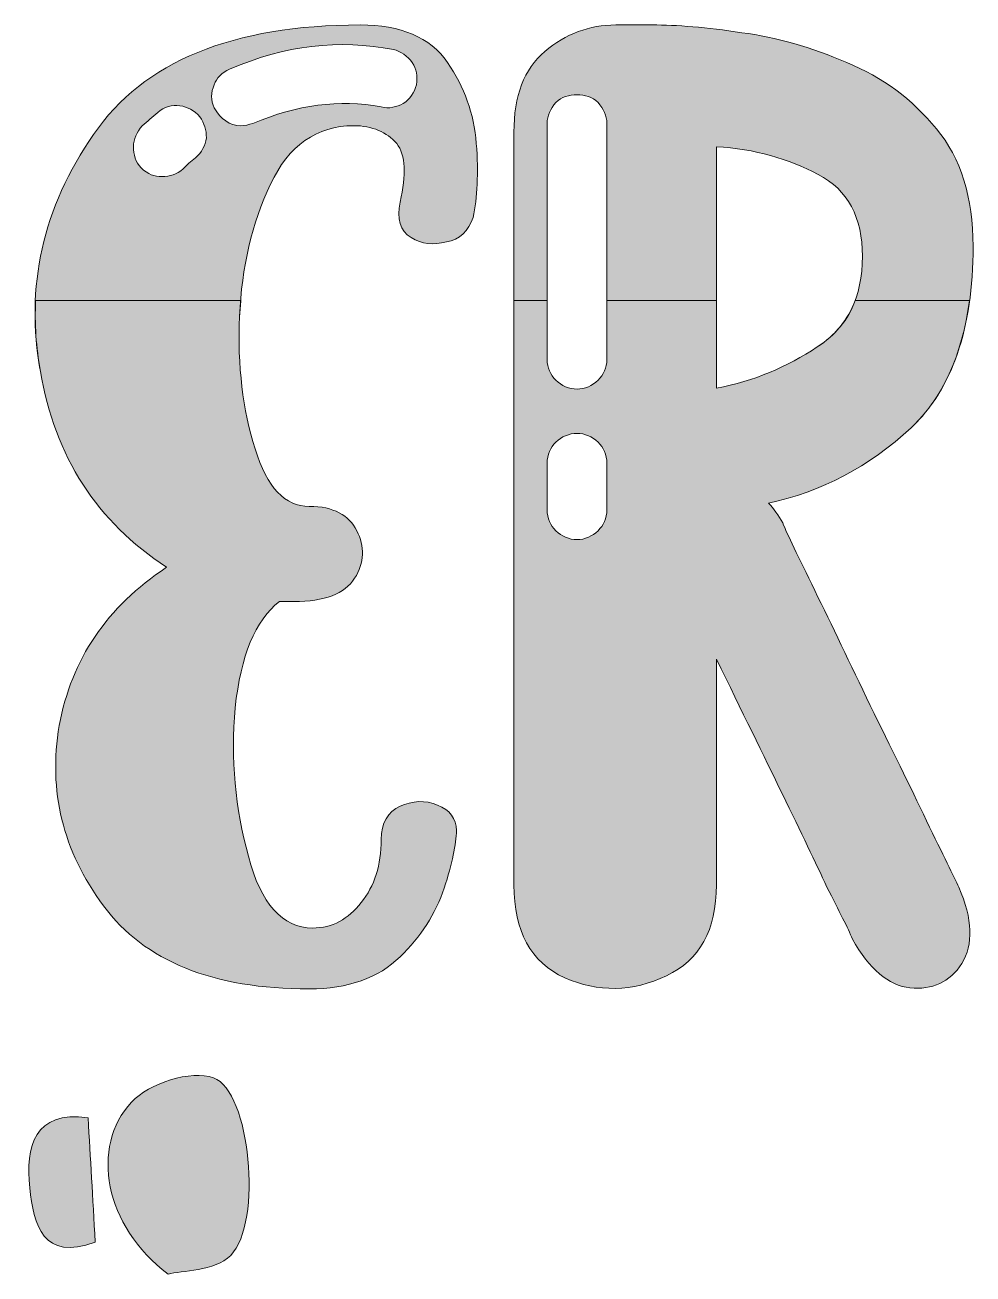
# Model space of a CAD drawing. Header units: inches. Extents: x 28 to 472, y -451 to -49.
# Drawn here: x 365.7 to 471.8, y -425 to -285.2 of the extents above; entities that cross this region are included whole.
import ezdxf

# ---------------------------------------------------------------- set-up
doc = ezdxf.new("R2010")
doc.units = ezdxf.units.IN
doc.header["$MEASUREMENT"] = 0
doc.layers.add('Layer 1', color=7, linetype='Continuous')

# ---------------------------------------------------------------- blocks, each defined once
blk = doc.blocks.new('block 3')
at = {"layer": 'Layer 1', "true_color": 0xca0c32}
h = blk.add_hatch(color=242, dxfattribs=at)
h.dxf.hatch_style = 2
edge = h.paths.add_edge_path()
edge.add_spline(control_points=[(381.73, -424.98), (374.57, -419.63), (373, -410.73), (377.63, -405.74), (379.58, -403.65), (384.31, -402.12), (386.81, -403.02), (390.93, -404.5), (392.35, -419.2), (388.74, -422.89), (386.95, -424.71), (383.19, -424.59), (381.73, -424.98)], knot_values=[0, 0, 0, 0, 1, 1, 1, 2, 2, 2, 3, 3, 3, 4, 4, 4, 4], degree=3, periodic=1)
h = blk.add_hatch(color=242, dxfattribs=at)
h.dxf.hatch_style = 2
edge = h.paths.add_edge_path()
edge.add_spline(control_points=[(373.58, -421.4), (367.72, -423.61), (366.67, -419.45), (366.25, -415.34), (365.78, -410.71), (366.72, -406.68), (372.78, -407.49), (373.04, -412.01), (373.29, -416.38), (373.58, -421.4)], knot_values=[0, 0, 0, 0, 1, 1, 1, 2, 2, 2, 3, 3, 3, 3], degree=3, periodic=1)
at = {"layer": 'Layer 1', "lineweight": 0}
for points, knots in [([(381.73, -424.98), (374.57, -419.63), (373, -410.73), (377.63, -405.74), (379.58, -403.65), (384.31, -402.12), (386.81, -403.02), (390.93, -404.5), (392.35, -419.2), (388.74, -422.89), (386.95, -424.71), (383.19, -424.59), (381.73, -424.98)], [0, 0, 0, 0, 1, 1, 1, 2, 2, 2, 3, 3, 3, 4, 4, 4, 4]), ([(373.58, -421.4), (367.72, -423.61), (366.67, -419.45), (366.25, -415.34), (365.78, -410.71), (366.72, -406.68), (372.78, -407.49), (373.04, -412.01), (373.29, -416.38), (373.58, -421.4)], [0, 0, 0, 0, 1, 1, 1, 2, 2, 2, 3, 3, 3, 3])]:
    blk.add_open_spline(points, degree=3, knots=knots, dxfattribs=at)
blk = doc.blocks.new('block 8')
at = {"layer": 'Layer 1', "true_color": 0xca0c32}
h = blk.add_hatch(color=242, dxfattribs=at)
h.dxf.hatch_style = 2
edge = h.paths.add_edge_path()
edge.add_spline(control_points=[(413.01, -289.44), (414.87, -292.17), (415.98, -295.14), (416.23, -298.48), (416.48, -301.83), (416.35, -304.55), (415.86, -306.78), (415.36, -308.26), (414.37, -309.25), (412.89, -309.5), (411.4, -309.87), (410.16, -309.75), (408.92, -309.01), (407.69, -308.26), (407.32, -306.9), (407.69, -305.04), (408.43, -301.95), (408.31, -299.84), (407.32, -298.48), (406.2, -297.24), (404.59, -296.5), (402.49, -296.5), (398.4, -296.5), (395.18, -298.73), (393.2, -303.06), (391.1, -307.4), (389.98, -312.35), (389.73, -317.8), (389.48, -323.37), (390.1, -328.32), (391.47, -332.66), (392.83, -336.99), (394.81, -339.09), (397.53, -339.09), (400.26, -339.09), (401.99, -340.09), (402.86, -341.82), (403.72, -343.55), (403.72, -345.41), (402.61, -347.14), (401.5, -348.88), (399.27, -349.74), (395.8, -349.74), (395.43, -349.74), (395.06, -349.74), (394.69, -349.74), (394.56, -349.74), (394.31, -349.74), (394.19, -349.74), (391.47, -351.85), (389.86, -355.81), (389.24, -361.63), (388.74, -367.33), (389.24, -372.9), (390.72, -378.22), (392.09, -383.55), (394.56, -386.27), (397.91, -386.27), (400.14, -386.27), (401.87, -385.28), (403.35, -383.42), (404.84, -381.56), (405.58, -379.21), (405.58, -376.36), (405.58, -374.51), (406.33, -373.27), (407.69, -372.65), (409.05, -372.03), (410.53, -371.91), (411.9, -372.53), (413.26, -373.02), (414, -374.01), (414, -375.37), (414, -376.86), (413.51, -379.09), (412.64, -381.81), (411.65, -384.66), (410.04, -387.26), (407.69, -389.49), (405.33, -391.84), (401.87, -393.08), (397.53, -393.08), (386.76, -393.08), (379.09, -389.98), (374.5, -383.79), (369.92, -377.6), (368.31, -370.92), (369.55, -363.61), (370.91, -356.18), (374.87, -350.36), (381.56, -345.9), (373.76, -340.83), (369.06, -333.52), (367.44, -323.99), (365.71, -314.58), (367.69, -305.66), (373.39, -297.49), (378.96, -289.32), (388.99, -285.23), (403.23, -285.23), (407.81, -285.23), (411.03, -286.59), (413.01, -289.44)], knot_values=[0, 0, 0, 0, 1, 1, 1, 2, 2, 2, 3, 3, 3, 4, 4, 4, 5, 5, 5, 6, 6, 6, 7, 7, 7, 8, 8, 8, 9, 9, 9, 10, 10, 10, 11, 11, 11, 12, 12, 12, 13, 13, 13, 14, 14, 14, 15, 15, 15, 16, 16, 16, 17, 17, 17, 18, 18, 18, 19, 19, 19, 20, 20, 20, 21, 21, 21, 22, 22, 22, 23, 23, 23, 24, 24, 24, 25, 25, 25, 26, 26, 26, 27, 27, 27, 28, 28, 28, 29, 29, 29, 30, 30, 30, 31, 31, 31, 32, 32, 32, 33, 33, 33, 34, 34, 34, 34], degree=3, periodic=1)
edge = h.paths.add_edge_path()
edge.add_spline(control_points=[(383.42, -301.33), (383.79, -300.96), (384.29, -300.46), (384.78, -300.09), (385.52, -299.47), (385.9, -298.73), (386.02, -297.86), (386.02, -297), (385.77, -296.25), (385.28, -295.51), (384.66, -294.77), (383.91, -294.4), (383.05, -294.27), (382.18, -294.15), (381.31, -294.4), (380.57, -295.01), (379.95, -295.51), (379.46, -296), (378.84, -296.5), (378.22, -297.24), (377.85, -297.99), (377.85, -298.85), (377.85, -299.72), (378.1, -300.59), (378.71, -301.21), (379.46, -301.95), (380.2, -302.2), (381.06, -302.2), (381.93, -302.2), (382.68, -301.95), (383.42, -301.33)], knot_values=[0, 0, 0, 0, 1, 1, 1, 2, 2, 2, 3, 3, 3, 4, 4, 4, 5, 5, 5, 6, 6, 6, 7, 7, 7, 8, 8, 8, 9, 9, 9, 10, 10, 10, 10], degree=3, periodic=1)
edge = h.paths.add_edge_path()
edge.add_spline(control_points=[(391.22, -296.25), (396.17, -294.15), (400.88, -293.53), (405.58, -294.4), (406.45, -294.64), (407.32, -294.4), (408.06, -294.02), (408.8, -293.53), (409.3, -292.79), (409.54, -291.92), (409.67, -290.93), (409.54, -290.19), (409.05, -289.44), (408.55, -288.7), (407.81, -288.2), (406.95, -287.96), (400.88, -286.84), (394.81, -287.46), (388.62, -290.19), (387.75, -290.56), (387.13, -291.18), (386.89, -291.92), (386.51, -292.79), (386.51, -293.65), (386.89, -294.52), (387.63, -295.76), (388.62, -296.5), (389.86, -296.5), (390.35, -296.5), (390.72, -296.38), (391.22, -296.25)], knot_values=[0, 0, 0, 0, 1, 1, 1, 2, 2, 2, 3, 3, 3, 4, 4, 4, 5, 5, 5, 6, 6, 6, 7, 7, 7, 8, 8, 8, 9, 9, 9, 10, 10, 10, 10], degree=3, periodic=1)
h = blk.add_hatch(color=242, dxfattribs=at)
h.dxf.hatch_style = 2
edge = h.paths.add_edge_path()
edge.add_spline(control_points=[(464.89, -330.3), (460.19, -334.64), (454.86, -337.49), (448.92, -338.72), (449.54, -339.34), (450.03, -340.09), (450.53, -340.95), (451.02, -342.19), (452.26, -344.67), (454.12, -348.51), (455.98, -352.34), (458.08, -356.68), (460.31, -361.38), (462.66, -366.09), (464.77, -370.42), (466.62, -374.26), (468.48, -378.1), (469.72, -380.57), (470.22, -381.69), (471.83, -385.28), (471.83, -388.13), (470.59, -390.23), (469.22, -392.34), (467.24, -393.2), (464.77, -392.96), (462.41, -392.71), (460.19, -390.85), (458.33, -387.51), (457.84, -386.27), (456.84, -384.41), (455.48, -381.69), (453, -376.36), (448.8, -367.82), (443.1, -356.18), (443.1, -367.82), (443.1, -376.24), (443.1, -381.44), (443.1, -386.52), (441.24, -389.86), (437.53, -391.6), (433.69, -393.45), (429.85, -393.45), (426.14, -391.84), (422.3, -390.11), (420.44, -386.64), (420.44, -381.44), (420.44, -377.73), (420.44, -370.42), (420.44, -359.4), (420.44, -348.38), (420.44, -336.99), (420.44, -325.23), (420.44, -313.46), (420.44, -304.18), (420.44, -297.24), (420.44, -293.16), (421.56, -290.19), (423.91, -288.2), (426.26, -286.22), (428.86, -285.23), (431.83, -285.23), (431.83, -285.23), (433.19, -285.23), (435.92, -285.23), (438.64, -285.23), (441.99, -285.48), (445.95, -286.1), (449.79, -286.59), (453.75, -287.71), (457.71, -289.44), (461.67, -291.05), (465.02, -293.53), (467.74, -296.87), (470.46, -300.09), (471.83, -304.55), (471.83, -310), (471.83, -319.28), (469.47, -325.97), (464.89, -330.3)], knot_values=[0, 0, 0, 0, 1, 1, 1, 2, 2, 2, 3, 3, 3, 4, 4, 4, 5, 5, 5, 6, 6, 6, 7, 7, 7, 8, 8, 8, 9, 9, 9, 10, 10, 10, 11, 11, 11, 12, 12, 12, 13, 13, 13, 14, 14, 14, 15, 15, 15, 16, 16, 16, 17, 17, 17, 18, 18, 18, 19, 19, 19, 20, 20, 20, 21, 21, 21, 22, 22, 22, 23, 23, 23, 24, 24, 24, 25, 25, 25, 26, 26, 26, 26], degree=3, periodic=1)
edge = h.paths.add_edge_path()
edge.add_spline(control_points=[(429.85, -324.98), (430.47, -324.36), (430.84, -323.62), (430.84, -322.63), (430.84, -322.63), (430.84, -296.25), (430.84, -296.25), (430.84, -295.39), (430.47, -294.64), (429.85, -293.9), (429.23, -293.28), (428.37, -293.03), (427.5, -293.03), (426.63, -293.03), (425.76, -293.28), (425.14, -293.9), (424.53, -294.64), (424.15, -295.39), (424.15, -296.25), (424.15, -296.25), (424.15, -322.63), (424.15, -322.63), (424.15, -323.62), (424.53, -324.36), (425.14, -324.98), (425.76, -325.6), (426.63, -325.97), (427.5, -325.97), (428.37, -325.97), (429.23, -325.6), (429.85, -324.98)], knot_values=[0, 0, 0, 0, 1, 1, 1, 2, 2, 2, 3, 3, 3, 4, 4, 4, 5, 5, 5, 6, 6, 6, 7, 7, 7, 8, 8, 8, 9, 9, 9, 10, 10, 10, 10], degree=3, periodic=1)
edge = h.paths.add_edge_path()
edge.add_spline(control_points=[(429.85, -341.82), (430.47, -341.2), (430.84, -340.46), (430.84, -339.47), (430.84, -339.47), (430.84, -334.27), (430.84, -334.27), (430.84, -333.28), (430.47, -332.53), (429.85, -331.91), (429.23, -331.29), (428.37, -330.92), (427.5, -330.92), (426.63, -330.92), (425.76, -331.29), (425.14, -331.91), (424.53, -332.53), (424.15, -333.28), (424.15, -334.27), (424.15, -334.27), (424.15, -339.47), (424.15, -339.47), (424.15, -340.46), (424.53, -341.2), (425.14, -341.82), (425.76, -342.44), (426.63, -342.81), (427.5, -342.81), (428.37, -342.81), (429.23, -342.44), (429.85, -341.82)], knot_values=[0, 0, 0, 0, 1, 1, 1, 2, 2, 2, 3, 3, 3, 4, 4, 4, 5, 5, 5, 6, 6, 6, 7, 7, 7, 8, 8, 8, 9, 9, 9, 10, 10, 10, 10], degree=3, periodic=1)
edge = h.paths.add_edge_path()
edge.add_spline(control_points=[(454.37, -321.26), (457.84, -319.04), (459.44, -315.69), (459.44, -311.11), (459.44, -306.78), (457.84, -303.68), (454.49, -301.95), (451.15, -300.21), (447.43, -299.1), (443.1, -298.85), (443.1, -303.81), (443.1, -312.85), (443.1, -325.85), (447.31, -325.1), (451.02, -323.49), (454.37, -321.26)], knot_values=[0, 0, 0, 0, 1, 1, 1, 2, 2, 2, 3, 3, 3, 4, 4, 4, 5, 5, 5, 5], degree=3, periodic=1)
at = {"layer": 'Layer 1', "lineweight": 0}
for points, knots in [([(413.01, -289.44), (414.87, -292.17), (415.98, -295.14), (416.23, -298.48), (416.48, -301.83), (416.35, -304.55), (415.86, -306.78), (415.36, -308.26), (414.37, -309.25), (412.89, -309.5), (411.4, -309.87), (410.16, -309.75), (408.92, -309.01), (407.69, -308.26), (407.32, -306.9), (407.69, -305.04), (408.43, -301.95), (408.31, -299.84), (407.32, -298.48), (406.2, -297.24), (404.59, -296.5), (402.49, -296.5), (398.4, -296.5), (395.18, -298.73), (393.2, -303.06), (391.1, -307.4), (389.98, -312.35), (389.73, -317.8), (389.48, -323.37), (390.1, -328.32), (391.47, -332.66), (392.83, -336.99), (394.81, -339.09), (397.53, -339.09), (400.26, -339.09), (401.99, -340.09), (402.86, -341.82), (403.72, -343.55), (403.72, -345.41), (402.61, -347.14), (401.5, -348.88), (399.27, -349.74), (395.8, -349.74), (395.43, -349.74), (395.06, -349.74), (394.69, -349.74), (394.56, -349.74), (394.31, -349.74), (394.19, -349.74), (391.47, -351.85), (389.86, -355.81), (389.24, -361.63), (388.74, -367.33), (389.24, -372.9), (390.72, -378.22), (392.09, -383.55), (394.56, -386.27), (397.91, -386.27), (400.14, -386.27), (401.87, -385.28), (403.35, -383.42), (404.84, -381.56), (405.58, -379.21), (405.58, -376.36), (405.58, -374.51), (406.33, -373.27), (407.69, -372.65), (409.05, -372.03), (410.53, -371.91), (411.9, -372.53), (413.26, -373.02), (414, -374.01), (414, -375.37), (414, -376.86), (413.51, -379.09), (412.64, -381.81), (411.65, -384.66), (410.04, -387.26), (407.69, -389.49), (405.33, -391.84), (401.87, -393.08), (397.53, -393.08), (386.76, -393.08), (379.09, -389.98), (374.5, -383.79), (369.92, -377.6), (368.31, -370.92), (369.55, -363.61), (370.91, -356.18), (374.87, -350.36), (381.56, -345.9), (373.76, -340.83), (369.06, -333.52), (367.44, -323.99), (365.71, -314.58), (367.69, -305.66), (373.39, -297.49), (378.96, -289.32), (388.99, -285.23), (403.23, -285.23), (407.81, -285.23), (411.03, -286.59), (413.01, -289.44)], [0, 0, 0, 0, 1, 1, 1, 2, 2, 2, 3, 3, 3, 4, 4, 4, 5, 5, 5, 6, 6, 6, 7, 7, 7, 8, 8, 8, 9, 9, 9, 10, 10, 10, 11, 11, 11, 12, 12, 12, 13, 13, 13, 14, 14, 14, 15, 15, 15, 16, 16, 16, 17, 17, 17, 18, 18, 18, 19, 19, 19, 20, 20, 20, 21, 21, 21, 22, 22, 22, 23, 23, 23, 24, 24, 24, 25, 25, 25, 26, 26, 26, 27, 27, 27, 28, 28, 28, 29, 29, 29, 30, 30, 30, 31, 31, 31, 32, 32, 32, 33, 33, 33, 34, 34, 34, 34]), ([(464.89, -330.3), (460.19, -334.64), (454.86, -337.49), (448.92, -338.72), (449.54, -339.34), (450.03, -340.09), (450.53, -340.95), (451.02, -342.19), (452.26, -344.67), (454.12, -348.51), (455.98, -352.34), (458.08, -356.68), (460.31, -361.38), (462.66, -366.09), (464.77, -370.42), (466.62, -374.26), (468.48, -378.1), (469.72, -380.57), (470.22, -381.69), (471.83, -385.28), (471.83, -388.13), (470.59, -390.23), (469.22, -392.34), (467.24, -393.2), (464.77, -392.96), (462.41, -392.71), (460.19, -390.85), (458.33, -387.51), (457.84, -386.27), (456.84, -384.41), (455.48, -381.69), (453, -376.36), (448.8, -367.82), (443.1, -356.18), (443.1, -367.82), (443.1, -376.24), (443.1, -381.44), (443.1, -386.52), (441.24, -389.86), (437.53, -391.6), (433.69, -393.45), (429.85, -393.45), (426.14, -391.84), (422.3, -390.11), (420.44, -386.64), (420.44, -381.44), (420.44, -377.73), (420.44, -370.42), (420.44, -359.4), (420.44, -348.38), (420.44, -336.99), (420.44, -325.23), (420.44, -313.46), (420.44, -304.18), (420.44, -297.24), (420.44, -293.16), (421.56, -290.19), (423.91, -288.2), (426.26, -286.22), (428.86, -285.23), (431.83, -285.23), (431.83, -285.23), (433.19, -285.23), (435.92, -285.23), (438.64, -285.23), (441.99, -285.48), (445.95, -286.1), (449.79, -286.59), (453.75, -287.71), (457.71, -289.44), (461.67, -291.05), (465.02, -293.53), (467.74, -296.87), (470.46, -300.09), (471.83, -304.55), (471.83, -310), (471.83, -319.28), (469.47, -325.97), (464.89, -330.3)], [0, 0, 0, 0, 1, 1, 1, 2, 2, 2, 3, 3, 3, 4, 4, 4, 5, 5, 5, 6, 6, 6, 7, 7, 7, 8, 8, 8, 9, 9, 9, 10, 10, 10, 11, 11, 11, 12, 12, 12, 13, 13, 13, 14, 14, 14, 15, 15, 15, 16, 16, 16, 17, 17, 17, 18, 18, 18, 19, 19, 19, 20, 20, 20, 21, 21, 21, 22, 22, 22, 23, 23, 23, 24, 24, 24, 25, 25, 25, 26, 26, 26, 26]), ([(391.22, -296.25), (396.17, -294.15), (400.88, -293.53), (405.58, -294.4), (406.45, -294.64), (407.32, -294.4), (408.06, -294.02), (408.8, -293.53), (409.3, -292.79), (409.54, -291.92), (409.67, -290.93), (409.54, -290.19), (409.05, -289.44), (408.55, -288.7), (407.81, -288.2), (406.95, -287.96), (400.88, -286.84), (394.81, -287.46), (388.62, -290.19), (387.75, -290.56), (387.13, -291.18), (386.89, -291.92), (386.51, -292.79), (386.51, -293.65), (386.89, -294.52), (387.63, -295.76), (388.62, -296.5), (389.86, -296.5), (390.35, -296.5), (390.72, -296.38), (391.22, -296.25)], [0, 0, 0, 0, 1, 1, 1, 2, 2, 2, 3, 3, 3, 4, 4, 4, 5, 5, 5, 6, 6, 6, 7, 7, 7, 8, 8, 8, 9, 9, 9, 10, 10, 10, 10]), ([(429.85, -324.98), (430.47, -324.36), (430.84, -323.62), (430.84, -322.63), (430.84, -322.63), (430.84, -296.25), (430.84, -296.25), (430.84, -295.39), (430.47, -294.64), (429.85, -293.9), (429.23, -293.28), (428.37, -293.03), (427.5, -293.03), (426.63, -293.03), (425.76, -293.28), (425.14, -293.9), (424.53, -294.64), (424.15, -295.39), (424.15, -296.25), (424.15, -296.25), (424.15, -322.63), (424.15, -322.63), (424.15, -323.62), (424.53, -324.36), (425.14, -324.98), (425.76, -325.6), (426.63, -325.97), (427.5, -325.97), (428.37, -325.97), (429.23, -325.6), (429.85, -324.98)], [0, 0, 0, 0, 1, 1, 1, 2, 2, 2, 3, 3, 3, 4, 4, 4, 5, 5, 5, 6, 6, 6, 7, 7, 7, 8, 8, 8, 9, 9, 9, 10, 10, 10, 10]), ([(383.42, -301.33), (383.79, -300.96), (384.29, -300.46), (384.78, -300.09), (385.52, -299.47), (385.9, -298.73), (386.02, -297.86), (386.02, -297), (385.77, -296.25), (385.28, -295.51), (384.66, -294.77), (383.91, -294.4), (383.05, -294.27), (382.18, -294.15), (381.31, -294.4), (380.57, -295.01), (379.95, -295.51), (379.46, -296), (378.84, -296.5), (378.22, -297.24), (377.85, -297.99), (377.85, -298.85), (377.85, -299.72), (378.1, -300.59), (378.71, -301.21), (379.46, -301.95), (380.2, -302.2), (381.06, -302.2), (381.93, -302.2), (382.68, -301.95), (383.42, -301.33)], [0, 0, 0, 0, 1, 1, 1, 2, 2, 2, 3, 3, 3, 4, 4, 4, 5, 5, 5, 6, 6, 6, 7, 7, 7, 8, 8, 8, 9, 9, 9, 10, 10, 10, 10]), ([(454.37, -321.26), (457.84, -319.04), (459.44, -315.69), (459.44, -311.11), (459.44, -306.78), (457.84, -303.68), (454.49, -301.95), (451.15, -300.21), (447.43, -299.1), (443.1, -298.85), (443.1, -303.81), (443.1, -312.85), (443.1, -325.85), (447.31, -325.1), (451.02, -323.49), (454.37, -321.26)], [0, 0, 0, 0, 1, 1, 1, 2, 2, 2, 3, 3, 3, 4, 4, 4, 5, 5, 5, 5]), ([(429.85, -341.82), (430.47, -341.2), (430.84, -340.46), (430.84, -339.47), (430.84, -339.47), (430.84, -334.27), (430.84, -334.27), (430.84, -333.28), (430.47, -332.53), (429.85, -331.91), (429.23, -331.29), (428.37, -330.92), (427.5, -330.92), (426.63, -330.92), (425.76, -331.29), (425.14, -331.91), (424.53, -332.53), (424.15, -333.28), (424.15, -334.27), (424.15, -334.27), (424.15, -339.47), (424.15, -339.47), (424.15, -340.46), (424.53, -341.2), (425.14, -341.82), (425.76, -342.44), (426.63, -342.81), (427.5, -342.81), (428.37, -342.81), (429.23, -342.44), (429.85, -341.82)], [0, 0, 0, 0, 1, 1, 1, 2, 2, 2, 3, 3, 3, 4, 4, 4, 5, 5, 5, 6, 6, 6, 7, 7, 7, 8, 8, 8, 9, 9, 9, 10, 10, 10, 10])]:
    blk.add_open_spline(points, degree=3, knots=knots, dxfattribs=at)
blk = doc.blocks.new('block 9')
at = {"layer": 'Layer 1', "true_color": 0x024d84}
h = blk.add_hatch(color=156, dxfattribs=at)
h.dxf.hatch_style = 2
edge = h.paths.add_edge_path()
edge.add_spline(control_points=[(411.9, -372.53), (410.53, -371.91), (409.05, -372.03), (407.69, -372.65), (406.33, -373.27), (405.58, -374.51), (405.58, -376.36), (405.58, -379.21), (404.84, -381.56), (403.35, -383.42), (401.87, -385.28), (400.14, -386.27), (397.91, -386.27), (394.56, -386.27), (392.09, -383.55), (390.72, -378.22), (389.24, -372.9), (388.74, -367.33), (389.24, -361.63), (389.86, -355.81), (391.47, -351.85), (394.19, -349.74), (394.19, -349.74), (395.8, -349.74), (395.8, -349.74), (399.27, -349.74), (401.5, -348.88), (402.61, -347.14), (403.72, -345.41), (403.72, -343.55), (402.86, -341.82), (401.99, -340.09), (400.26, -339.09), (397.53, -339.09), (394.81, -339.09), (392.83, -336.99), (391.47, -332.66), (390.1, -328.32), (389.48, -323.37), (389.73, -317.8), (389.76, -317.2), (389.84, -316.63), (389.89, -316.04), (389.89, -316.04), (366.9, -316.04), (366.9, -316.04), (366.79, -318.65), (366.95, -321.29), (367.44, -323.99), (369.06, -333.52), (373.76, -340.83), (381.56, -345.9), (374.87, -350.36), (370.91, -356.18), (369.55, -363.61), (368.31, -370.92), (369.92, -377.6), (374.5, -383.79), (379.09, -389.98), (386.76, -393.08), (397.53, -393.08), (401.87, -393.08), (405.33, -391.84), (407.69, -389.49), (410.04, -387.26), (411.65, -384.66), (412.64, -381.81), (413.51, -379.09), (414, -376.86), (414, -375.37), (414, -374.01), (413.26, -373.02), (411.9, -372.53)], knot_values=[0, 0, 0, 0, 1, 1, 1, 2, 2, 2, 3, 3, 3, 4, 4, 4, 5, 5, 5, 6, 6, 6, 7, 7, 7, 8, 8, 8, 9, 9, 9, 10, 10, 10, 11, 11, 11, 12, 12, 12, 13, 13, 13, 14, 14, 14, 15, 15, 15, 16, 16, 16, 17, 17, 17, 18, 18, 18, 19, 19, 19, 20, 20, 20, 21, 21, 21, 22, 22, 22, 23, 23, 23, 24, 24, 24, 24], degree=3, periodic=1)
h = blk.add_hatch(color=156, dxfattribs=at)
h.dxf.hatch_style = 2
edge = h.paths.add_edge_path()
edge.add_spline(control_points=[(466.62, -374.26), (464.77, -370.42), (462.66, -366.09), (460.31, -361.38), (458.08, -356.68), (455.98, -352.34), (454.12, -348.51), (452.26, -344.67), (451.02, -342.19), (450.53, -340.95), (450.03, -340.09), (449.54, -339.34), (448.92, -338.72), (454.86, -337.49), (460.19, -334.64), (464.89, -330.3), (468.41, -326.98), (470.6, -322.25), (471.43, -316.04), (471.43, -316.04), (458.63, -316.04), (458.63, -316.04), (457.83, -318.19), (456.44, -319.93), (454.37, -321.26), (451.02, -323.49), (447.31, -325.1), (443.1, -325.85), (443.1, -325.85), (443.1, -316.04), (443.1, -316.04), (443.1, -316.04), (430.84, -316.04), (430.84, -316.04), (430.84, -316.04), (430.84, -322.63), (430.84, -322.63), (430.84, -323.62), (430.47, -324.36), (429.85, -324.98), (429.23, -325.6), (428.37, -325.97), (427.5, -325.97), (426.63, -325.97), (425.76, -325.6), (425.14, -324.98), (424.53, -324.36), (424.15, -323.62), (424.15, -322.63), (424.15, -322.63), (424.15, -316.04), (424.15, -316.04), (424.15, -316.04), (420.44, -316.04), (420.44, -316.04), (420.44, -316.04), (420.44, -381.44), (420.44, -381.44), (420.44, -386.64), (422.3, -390.11), (426.14, -391.84), (429.85, -393.45), (433.69, -393.45), (437.53, -391.6), (441.24, -389.86), (443.1, -386.52), (443.1, -381.44), (443.1, -381.44), (443.1, -356.18), (443.1, -356.18), (448.8, -367.82), (453, -376.36), (455.48, -381.69), (456.84, -384.41), (457.84, -386.27), (458.33, -387.51), (460.19, -390.85), (462.41, -392.71), (464.77, -392.96), (467.24, -393.2), (469.22, -392.34), (470.59, -390.23), (471.83, -388.13), (471.83, -385.28), (470.22, -381.69), (469.72, -380.57), (468.48, -378.1), (466.62, -374.26)], knot_values=[0, 0, 0, 0, 1, 1, 1, 2, 2, 2, 3, 3, 3, 4, 4, 4, 5, 5, 5, 6, 6, 6, 7, 7, 7, 8, 8, 8, 9, 9, 9, 10, 10, 10, 11, 11, 11, 12, 12, 12, 13, 13, 13, 14, 14, 14, 15, 15, 15, 16, 16, 16, 17, 17, 17, 18, 18, 18, 19, 19, 19, 20, 20, 20, 21, 21, 21, 22, 22, 22, 23, 23, 23, 24, 24, 24, 25, 25, 25, 26, 26, 26, 27, 27, 27, 28, 28, 28, 29, 29, 29, 29], degree=3, periodic=1)
edge = h.paths.add_edge_path()
edge.add_spline(control_points=[(430.84, -339.47), (430.84, -340.46), (430.47, -341.2), (429.85, -341.82), (429.23, -342.44), (428.37, -342.81), (427.5, -342.81), (426.63, -342.81), (425.76, -342.44), (425.14, -341.82), (424.53, -341.2), (424.15, -340.46), (424.15, -339.47), (424.15, -339.47), (424.15, -334.27), (424.15, -334.27), (424.15, -333.28), (424.53, -332.53), (425.14, -331.91), (425.76, -331.29), (426.63, -330.92), (427.5, -330.92), (428.37, -330.92), (429.23, -331.29), (429.85, -331.91), (430.47, -332.53), (430.84, -333.28), (430.84, -334.27), (430.84, -334.27), (430.84, -339.47), (430.84, -339.47)], knot_values=[0, 0, 0, 0, 1, 1, 1, 2, 2, 2, 3, 3, 3, 4, 4, 4, 5, 5, 5, 6, 6, 6, 7, 7, 7, 8, 8, 8, 9, 9, 9, 10, 10, 10, 10], degree=3, periodic=1)
at = {"layer": 'Layer 1', "lineweight": 0}
for points, knots in [([(411.9, -372.53), (410.53, -371.91), (409.05, -372.03), (407.69, -372.65), (406.33, -373.27), (405.58, -374.51), (405.58, -376.36), (405.58, -379.21), (404.84, -381.56), (403.35, -383.42), (401.87, -385.28), (400.14, -386.27), (397.91, -386.27), (394.56, -386.27), (392.09, -383.55), (390.72, -378.22), (389.24, -372.9), (388.74, -367.33), (389.24, -361.63), (389.86, -355.81), (391.47, -351.85), (394.19, -349.74), (394.19, -349.74), (395.8, -349.74), (395.8, -349.74), (399.27, -349.74), (401.5, -348.88), (402.61, -347.14), (403.72, -345.41), (403.72, -343.55), (402.86, -341.82), (401.99, -340.09), (400.26, -339.09), (397.53, -339.09), (394.81, -339.09), (392.83, -336.99), (391.47, -332.66), (390.1, -328.32), (389.48, -323.37), (389.73, -317.8), (389.76, -317.2), (389.84, -316.63), (389.89, -316.04), (389.89, -316.04), (366.9, -316.04), (366.9, -316.04), (366.79, -318.65), (366.95, -321.29), (367.44, -323.99), (369.06, -333.52), (373.76, -340.83), (381.56, -345.9), (374.87, -350.36), (370.91, -356.18), (369.55, -363.61), (368.31, -370.92), (369.92, -377.6), (374.5, -383.79), (379.09, -389.98), (386.76, -393.08), (397.53, -393.08), (401.87, -393.08), (405.33, -391.84), (407.69, -389.49), (410.04, -387.26), (411.65, -384.66), (412.64, -381.81), (413.51, -379.09), (414, -376.86), (414, -375.37), (414, -374.01), (413.26, -373.02), (411.9, -372.53)], [0, 0, 0, 0, 1, 1, 1, 2, 2, 2, 3, 3, 3, 4, 4, 4, 5, 5, 5, 6, 6, 6, 7, 7, 7, 8, 8, 8, 9, 9, 9, 10, 10, 10, 11, 11, 11, 12, 12, 12, 13, 13, 13, 14, 14, 14, 15, 15, 15, 16, 16, 16, 17, 17, 17, 18, 18, 18, 19, 19, 19, 20, 20, 20, 21, 21, 21, 22, 22, 22, 23, 23, 23, 24, 24, 24, 24]), ([(466.62, -374.26), (464.77, -370.42), (462.66, -366.09), (460.31, -361.38), (458.08, -356.68), (455.98, -352.34), (454.12, -348.51), (452.26, -344.67), (451.02, -342.19), (450.53, -340.95), (450.03, -340.09), (449.54, -339.34), (448.92, -338.72), (454.86, -337.49), (460.19, -334.64), (464.89, -330.3), (468.41, -326.98), (470.6, -322.25), (471.43, -316.04), (471.43, -316.04), (458.63, -316.04), (458.63, -316.04), (457.83, -318.19), (456.44, -319.93), (454.37, -321.26), (451.02, -323.49), (447.31, -325.1), (443.1, -325.85), (443.1, -325.85), (443.1, -316.04), (443.1, -316.04), (443.1, -316.04), (430.84, -316.04), (430.84, -316.04), (430.84, -316.04), (430.84, -322.63), (430.84, -322.63), (430.84, -323.62), (430.47, -324.36), (429.85, -324.98), (429.23, -325.6), (428.37, -325.97), (427.5, -325.97), (426.63, -325.97), (425.76, -325.6), (425.14, -324.98), (424.53, -324.36), (424.15, -323.62), (424.15, -322.63), (424.15, -322.63), (424.15, -316.04), (424.15, -316.04), (424.15, -316.04), (420.44, -316.04), (420.44, -316.04), (420.44, -316.04), (420.44, -381.44), (420.44, -381.44), (420.44, -386.64), (422.3, -390.11), (426.14, -391.84), (429.85, -393.45), (433.69, -393.45), (437.53, -391.6), (441.24, -389.86), (443.1, -386.52), (443.1, -381.44), (443.1, -381.44), (443.1, -356.18), (443.1, -356.18), (448.8, -367.82), (453, -376.36), (455.48, -381.69), (456.84, -384.41), (457.84, -386.27), (458.33, -387.51), (460.19, -390.85), (462.41, -392.71), (464.77, -392.96), (467.24, -393.2), (469.22, -392.34), (470.59, -390.23), (471.83, -388.13), (471.83, -385.28), (470.22, -381.69), (469.72, -380.57), (468.48, -378.1), (466.62, -374.26)], [0, 0, 0, 0, 1, 1, 1, 2, 2, 2, 3, 3, 3, 4, 4, 4, 5, 5, 5, 6, 6, 6, 7, 7, 7, 8, 8, 8, 9, 9, 9, 10, 10, 10, 11, 11, 11, 12, 12, 12, 13, 13, 13, 14, 14, 14, 15, 15, 15, 16, 16, 16, 17, 17, 17, 18, 18, 18, 19, 19, 19, 20, 20, 20, 21, 21, 21, 22, 22, 22, 23, 23, 23, 24, 24, 24, 25, 25, 25, 26, 26, 26, 27, 27, 27, 28, 28, 28, 29, 29, 29, 29]), ([(430.84, -339.47), (430.84, -340.46), (430.47, -341.2), (429.85, -341.82), (429.23, -342.44), (428.37, -342.81), (427.5, -342.81), (426.63, -342.81), (425.76, -342.44), (425.14, -341.82), (424.53, -341.2), (424.15, -340.46), (424.15, -339.47), (424.15, -339.47), (424.15, -334.27), (424.15, -334.27), (424.15, -333.28), (424.53, -332.53), (425.14, -331.91), (425.76, -331.29), (426.63, -330.92), (427.5, -330.92), (428.37, -330.92), (429.23, -331.29), (429.85, -331.91), (430.47, -332.53), (430.84, -333.28), (430.84, -334.27), (430.84, -334.27), (430.84, -339.47), (430.84, -339.47)], [0, 0, 0, 0, 1, 1, 1, 2, 2, 2, 3, 3, 3, 4, 4, 4, 5, 5, 5, 6, 6, 6, 7, 7, 7, 8, 8, 8, 9, 9, 9, 10, 10, 10, 10])]:
    blk.add_open_spline(points, degree=3, knots=knots, dxfattribs=at)
blk = doc.blocks.new('block 2')
at = {"layer": 'Layer 1'}
for name in ['block 8', 'block 9', 'block 3']:
    blk.add_blockref(name, (0, 0), dxfattribs=at)

msp = doc.modelspace()

# ---------------------------------------------------------------- block references
at = {"layer": 'Layer 1'}
msp.add_blockref('block 2', (0, 0), dxfattribs=at)

doc.saveas('drawing.dxf')
